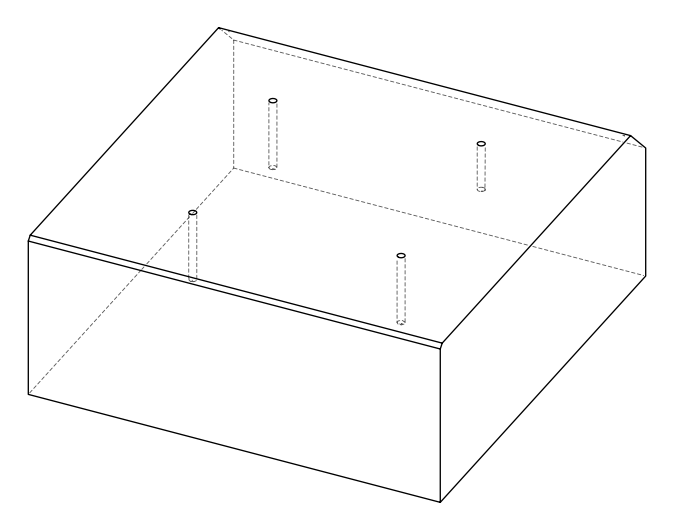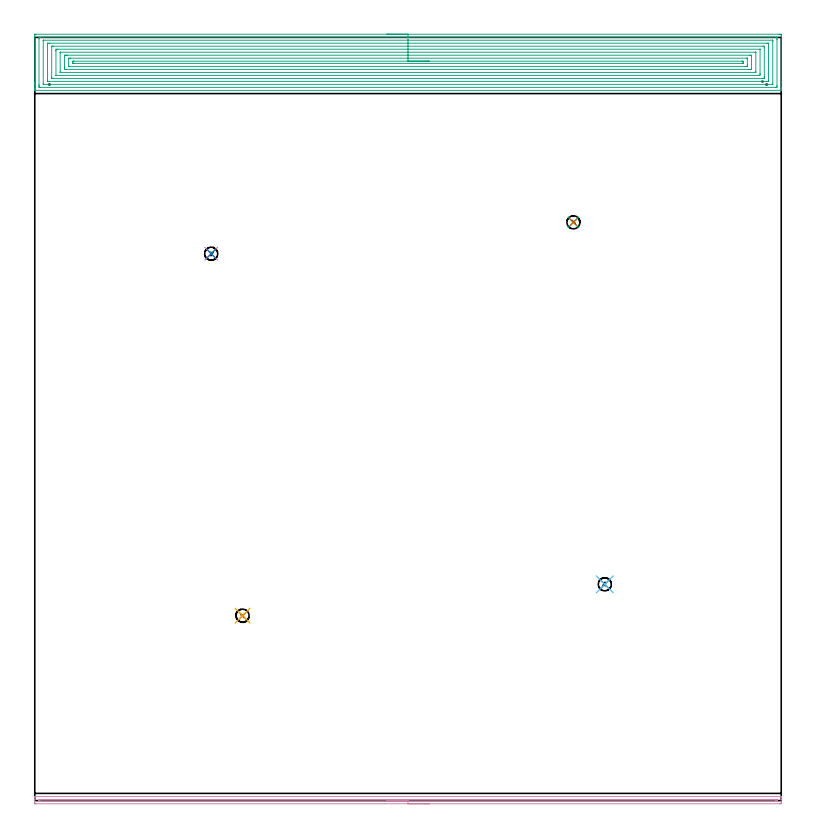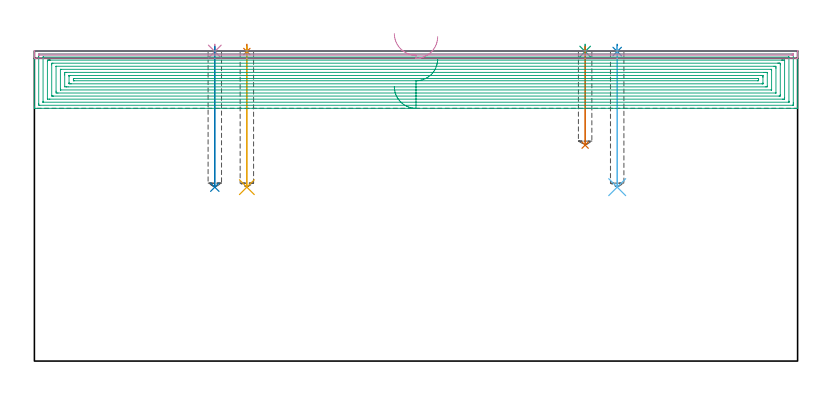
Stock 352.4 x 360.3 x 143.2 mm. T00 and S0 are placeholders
(PLAN: 10 operations, 2 tool changes, 35.4 min)
(1 SPOT_DRILL | STEP1POCKET | NXT0321_9005460120000 | 0.03 min | 2 mm3)
(2 SPOT_DRILL_1 | STEP1POCKET_1 | NXT0321_9005460120000 | 0.03 min | 0 mm3)
(3 SPOT_DRILL_2 | STEP1POCKET_2 | NXT0321_9005460120000 | 0.03 min | 0 mm3)
(4 SPOT_DRILL_3 | STEP1POCKET_3 | NXT0321_9005460120000 | 0.03 min | 0 mm3)
(5 DRILL_BLIND_HOLE_INTO_CENTER | STEP1POCKET | UGT0301_457 | 0.26 min | 1844 mm3)
(6 DRILL_BLIND_HOLE_INTO_CENTER_1 | STEP1POCKET_1 | UGT0301_457 | 0.26 min | 1843 mm3)
(7 DRILL_BLIND_HOLE_INTO_CENTER_2 | STEP1POCKET_2 | UGT0301_457 | 0.18 min | 1263 mm3)
(8 DRILL_BLIND_HOLE_INTO_CENTER_3 | STEP1POCKET_3 | UGT0301_457 | 0.26 min | 1844 mm3)
(9 AREA_MILL | FG_CHAMFER_SURFACE | UGT0205_001 | 28.51 min | 123739 mm3)
(10 AREA_MILL_1 | FG_CHAMFER_SURFACE_1 | UGT0205_001 | 5.78 min | 2037 mm3)
(TOOL NXT0321_9005460120000 | NC Spot Drill, 142deg, 12mm, Carbide, Uncoated | D12 PA142 FL30 Z2)
(TOOL UGT0301_457 | Carbide Drill 6.2 mm | D6.2 PA118 FL63 Z2)
(TOOL UGT0205_001 | Chamfer Mill 20 x 3 x 45 deg. | D20 FL50 Z2)
(OP 1 SPOT_DRILL)
G17 G21 G94 G90
T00 M6
G54
G17 G0 G90 X98.1 Y87.3 S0 M3
G43 Z153.2 H0
G94 G81 G98 Z142.933 F250. R146.2
G80
M5
M2
(OP 2 SPOT_DRILL_1)
G17 G21 G94 G90
T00 M6
G54
G17 G0 G90 X269.1 Y102.1 S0 M3
G43 Z153.2 H0
G94 G81 G98 Z142.933 F250. R146.2
G80
M5
M2
(OP 3 SPOT_DRILL_2)
G17 G21 G94 G90
T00 M6
G54
G17 G0 G90 X254.3 Y273. S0 M3
G43 Z153.2 H0
G94 G81 G98 Z142.933 F250. R146.2
G80
M5
M2
(OP 4 SPOT_DRILL_3)
G17 G21 G94 G90
T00 M6
G54
G17 G0 G90 X83.3 Y258.2 S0 M3
G43 Z153.2 H0
G94 G81 G98 Z142.933 F250. R146.2
G80
M5
M2
(OP 5 DRILL_BLIND_HOLE_INTO_CENTER)
G17 G21 G94 G90
T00 M6
G54
G17 G0 G90 X98.1 Y87.3 S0 M3
G43 Z153.2 H0
G94 G81 G98 Z80.3 F250. R145.2
G80
M5
M2
(OP 6 DRILL_BLIND_HOLE_INTO_CENTER_1)
G17 G21 G94 G90
T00 M6
G54
G17 G0 G90 X269.1 Y102.1 S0 M3
G43 Z153.2 H0
G94 G81 G98 Z80.3 F250. R145.2
G80
M5
M2
(OP 7 DRILL_BLIND_HOLE_INTO_CENTER_2)
G17 G21 G94 G90
T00 M6
G54
G17 G0 G90 X254.3 Y273. S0 M3
G43 Z153.2 H0
G94 G81 G98 Z99.7 F250. R145.2
G80
M5
M2
(OP 8 DRILL_BLIND_HOLE_INTO_CENTER_3)
G17 G21 G94 G90
T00 M6
G54
G17 G0 G90 X83.3 Y258.2 S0 M3
G43 Z153.2 H0
G94 G81 G98 Z80.3 F250. R145.2
G80
M5
M2
(OP 9 AREA_MILL)
G17 G21 G94 G90
T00 M6
G54
G17 G0 G90 X166.2 Y361.8 S1061 M3
G43 Z153.2 H0
Z126.7
G94 G1 X166.238 Z125.828 F250.
X166.352 Z124.964
X166.541 Z124.112
X166.803 Z123.28
X167.137 Z122.474
X167.54 Z121.7
X168.008 Z120.964
X168.54 Z120.272
X169.129 Z119.629
X169.772 Z119.04
X170.464 Z118.508
X171.2 Z118.04
X171.974 Z117.637
X172.78 Z117.303
X173.612 Z117.041
X174.464 Z116.852
X175.328 Z116.738
X176.2 Z116.7
X351.314
X351.779 Y361.799 Z116.701
X352.241 Y361.795 Z116.703
X352.391 Y361.792 Z116.706
X352.4 Y361.34 Z117.157
Y339.019 Z139.476
Y336.642 Z141.853
Y335.956 Z142.543
Y335.658 Z142.842
X352.393 Y335.307 Z143.184
X352.392 Y335.303 Z143.188
X352.226 Y335.3 Z143.2
X0.174
X0.008 Y335.303 Z143.188
X0.007 Y335.307 Z143.184
X0. Y335.657 Z142.842
Y335.956 Z142.544
Y336.642 Z141.853
Y337.867 Z140.63
Y338.406 Z140.088
Y339.019 Z139.476
Y361.071 Z117.427
X0.003 Y361.34 Z117.157
X0.009 Y361.792 Z116.706
X0.159 Y361.795 Z116.703
X0.621 Y361.8 Z116.7
X176.2
Y360.386 Z118.114
X349.992 Y360.385 Z118.115
X350.066
X350.368 Y360.379 Z118.121
X350.39 Y360.281 Z118.219
X350.397 Y360.058 Z118.442
X350.399 Y359.576 Z118.924
X350.4 Y359.173 Z119.327
X350.399 Y337.524 Z140.976
X350.398 Y337.124 Z141.376
X350.39 Y336.727 Z141.773
X349.992 Y336.716 Z141.784
X349.919 Y336.715 Z141.785
X2.408
X2.334
X2.032 Y336.721 Z141.779
X2.01 Y336.819 Z141.681
X2.003 Y337.042 Z141.458
X2.001 Y337.524 Z140.976
X2. Y337.927 Z140.573
X2.001 Y359.576 Z118.924
X2.002 Y359.976 Z118.524
X2.01 Y360.374 Z118.126
X2.408 Y360.384 Z118.116
X2.481 Y360.385 Z118.115
X176.2 Y360.386 Z118.114
Y358.972 Z119.528
X348.205 Y358.971 Z119.529
X348.299 Y358.97 Z119.53
X348.373 Y358.967 Z119.533
X348.388 Y358.965 Z119.535
X348.392 Y358.94 Z119.56
X348.396 Y358.886 Z119.614
X348.399 Y358.694 Z119.806
X348.4 Y358.502 Z119.998
X348.399 Y338.406 Z140.094
X348.398 Y338.216 Z140.284
X348.392 Y338.151 Z140.349
X348.389 Y338.134 Z140.366
X348.38 Y338.133 Z140.367
X348.346 Y338.131 Z140.369
X348.205 Y338.129 Z140.371
X4.195
X4.101 Y338.13 Z140.37
X4.027 Y338.133 Z140.367
X4.012 Y338.135 Z140.365
X4.008 Y338.16 Z140.34
X4.004 Y338.214 Z140.286
X4.001 Y338.406 Z140.094
X4. Y338.598 Z139.902
Y358.694 Z119.806
X4.002 Y358.884 Z119.616
X4.008 Y358.949 Z119.551
X4.011 Y358.965 Z119.535
X4.02 Y358.967 Z119.533
X4.054 Y358.969 Z119.531
X4.195 Y358.971 Z119.529
X176.2 Y358.972 Z119.528
Y357.557 Z120.943
X345.525
X345.783 Y357.556 Z120.944
X346.269 Y357.552 Z120.948
X346.376 Y357.55 Z120.95
X346.39 Y357.364 Z121.136
X346.4 Y356.948 Z121.552
Y356.93 Z121.57
X346.399 Y339.738 Z138.762
X346.397 Y339.63 Z138.87
X346.394 Y339.577 Z138.923
X346.391 Y339.555 Z138.945
X346.371 Y339.55 Z138.95
X346.157 Y339.546 Z138.954
X345.525 Y339.543 Z138.957
X345.267
X6.875
X6.617 Y339.544 Z138.956
X6.131 Y339.548 Z138.952
X6.024 Y339.55 Z138.95
X6.01 Y339.736 Z138.764
X6. Y340.152 Z138.348
X6.001 Y357.362 Z121.138
X6.003 Y357.47 Z121.03
X6.006 Y357.523 Z120.977
X6.009 Y357.545 Z120.955
X6.029 Y357.55 Z120.95
X6.243 Y357.554 Z120.946
X6.875 Y357.557 Z120.943
X7.133
X176.2
Y356.143 Z122.357
X343.834
X344.028 Y356.141 Z122.359
X344.39 Y356.134 Z122.366
X344.393 Y356.048 Z122.452
X344.4 Y355.394 Z123.106
Y341.706 Z136.794
X344.393 Y341.052 Z137.448
X344.39 Y340.977 Z137.523
X344.124 Y340.964 Z137.536
X343.931 Y340.958 Z137.542
X343.834 Y340.957 Z137.543
X343.738
X8.566
X8.372 Y340.96 Z137.54
X8.01 Y340.966 Z137.534
X8.007 Y341.052 Z137.448
X8. Y341.706 Z136.794
X8.001 Y355.819 Z122.681
X8.006 Y356.048 Z122.452
X8.01 Y356.123 Z122.377
X8.276 Y356.136 Z122.364
X8.469 Y356.142 Z122.358
X8.566 Y356.143 Z122.357
X8.662
X176.2
Y354.729 Z123.771
X342.393 Y354.728 Z123.772
X342.397 Y354.727 Z123.773
X342.4 Y354.722 Z123.778
Y343.255 Z135.245
X342.398 Y342.817 Z135.683
X342.393 Y342.38 Z136.12
X341.951 Y342.374 Z136.126
X341.5 Y342.371 Z136.129
X10.007 Y342.372 Z136.128
X10.003 Y342.373 Z136.127
X10. Y342.378 Z136.122
Y353.845 Z124.655
X10.002 Y354.283 Z124.217
X10.007 Y354.72 Z123.78
X10.449 Y354.726 Z123.774
X10.892 Y354.729 Z123.771
X176.2
Y353.315 Z125.185
X340.163 Y353.314 Z125.186
X340.253 Y353.313 Z125.187
X340.352 Y353.308 Z125.192
X340.391 Y353.304 Z125.196
X340.395 Y353.283 Z125.217
X340.398 Y353.258 Z125.242
X340.4 Y353.168 Z125.332
X340.399 Y344.114 Z134.386
X340.396 Y343.958 Z134.542
X340.39 Y343.835 Z134.665
X340.381 Y343.791 Z134.709
X340.364 Y343.79 Z134.71
X340.163 Y343.786 Z134.714
X12.236
X12.147 Y343.787 Z134.713
X12.048 Y343.792 Z134.708
X12.009 Y343.796 Z134.704
X12.005 Y343.817 Z134.683
X12.002 Y343.842 Z134.658
X12. Y343.932 Z134.568
X12.001 Y352.986 Z125.514
X12.004 Y353.142 Z125.358
X12.01 Y353.266 Z125.234
X12.019 Y353.309 Z125.191
X12.036 Y353.31 Z125.19
X12.236 Y353.314 Z125.186
X176.2 Y353.315 Z125.185
Y351.9 Z126.6
X337.483
X338.113 Y351.898 Z126.602
X338.376 Y351.893 Z126.607
X338.398 Y351.637 Z126.863
X338.4 Y351.614 Z126.886
X338.399 Y345.441 Z133.059
X338.376 Y345.207 Z133.293
X337.748 Y345.201 Z133.299
X337.483 Y345.2 Z133.3
X336.856
X14.917
X14.287 Y345.203 Z133.297
X14.024 Y345.207 Z133.293
X14.01 Y345.463 Z133.037
X14. Y346.368 Z132.132
X14.001 Y351.66 Z126.84
X14.024 Y351.893 Z126.607
X14.652 Y351.899 Z126.601
X14.917 Y351.9 Z126.6
X15.544
X176.2
Y350.486 Z128.014
X335.968
X336.363 Y350.484 Z128.016
X336.385 Y350.482 Z128.018
X336.39 Y350.48 Z128.02
X336.394 Y350.471 Z128.029
X336.398 Y350.412 Z128.088
X336.399 Y350.295 Z128.205
X336.4 Y350.06 Z128.44
Y347.414 Z131.086
X336.399 Y347.227 Z131.273
X336.397 Y346.879 Z131.621
X336.393 Y346.706 Z131.794
X336.39 Y346.625 Z131.875
X336.31 Y346.62 Z131.88
X335.696 Y346.616 Z131.884
X335.423 Y346.614 Z131.886
X16.432
X16.037 Y346.616 Z131.884
X16.015 Y346.618 Z131.882
X16.01 Y346.62 Z131.88
X16.006 Y346.629 Z131.871
X16.002 Y346.688 Z131.812
X16.001 Y346.805 Z131.695
X16. Y347.04 Z131.46
Y349.873 Z128.627
X16.003 Y350.221 Z128.279
X16.007 Y350.394 Z128.106
X16.01 Y350.475 Z128.025
X16.09 Y350.48 Z128.02
X16.704 Y350.484 Z128.016
X16.977 Y350.486 Z128.014
X176.2
Y349.072 Z129.428
X333.909
X333.991 Y349.07 Z129.43
X334.154 Y349.065 Z129.435
X334.39 Y349.054 Z129.446
X334.392 Y348.991 Z129.509
X334.398 Y348.508 Z129.992
X334.396 Y348.109 Z130.391
X334.393 Y348.049 Z130.451
X334.391 Y348.04 Z130.46
X334.345 Y348.035 Z130.465
X334.237 Y348.031 Z130.469
X334.073 Y348.029 Z130.471
X333.991 Y348.028 Z130.472
X18.491
X18.409 Y348.03 Z130.47
X18.246 Y348.035 Z130.465
X18.01 Y348.046 Z130.454
X18.008 Y348.109 Z130.391
X18.002 Y348.592 Z129.908
X18.004 Y348.991 Z129.509
X18.007 Y349.051 Z129.449
X18.009 Y349.061 Z129.439
X18.055 Y349.065 Z129.435
X18.163 Y349.069 Z129.431
X18.327 Y349.071 Z129.429
X18.409 Y349.072 Z129.428
X176.2
X177.072 Z129.466
X177.936 Z129.58
X178.788 Z129.769
X179.62 Z130.031
X180.426 Z130.365
X181.2 Z130.768
X181.936 Z131.236
X182.628 Z131.768
X183.271 Z132.357
X183.86 Z133.
X184.392 Z133.692
X184.86 Z134.428
X185.263 Z135.202
X185.597 Z136.008
X185.859 Z136.84
X186.048 Z137.691
X186.162 Z138.556
X186.2 Z139.428
G0 Z153.2
M5
M2
(OP 10 AREA_MILL_1)
G17 G21 G94 G90
T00 M6
G54
G17 G0 G90 X186.2 Y-1.5 S1061 M3
G43 Z153.2 H0
Z149.8
G94 G1 X186.162 Z148.928 F250.
X186.048 Z148.063
X185.859 Z147.212
X185.597 Z146.38
X185.263 Z145.574
X184.86 Z144.8
X184.392 Z144.064
X183.86 Z143.372
X183.271 Z142.729
X182.628 Z142.14
X181.936 Z141.608
X181.2 Z141.14
X180.426 Z140.737
X179.62 Z140.403
X178.788 Z140.141
X177.936 Z139.952
X177.072 Z139.838
X176.2 Z139.8
X0.621
X0.232 Y-1.497
X0.01 Y-1.491 Z139.804
X0. Y-1.115 Z140.179
Y-0.579 Z140.717
Y-0.238 Z141.058
Y0.297 Z141.593
Y0.638 Z141.933
Y1.321 Z142.62
Y1.6 Z142.9
X0.002 Y1.752 Z143.044
X0.01 Y1.898 Z143.188
X0.174 Y1.9 Z143.2
X352.226
X352.39 Y1.898 Z143.188
X352.398 Y1.752 Z143.044
X352.4 Y1.6 Z142.9
Y1.32 Z142.62
Y0.638 Z141.933
Y-0.579 Z140.717
X352.396 Y-1.115 Z140.179
X352.39 Y-1.491 Z139.804
X352.168 Y-1.497 Z139.8
X351.779 Y-1.5
X176.2
Y-0.086 Z141.214
X2.408
X2.251 Y-0.085 Z141.215
X2.053 Y-0.081 Z141.219
X2.011 Y-0.079 Z141.221
X2.006 Y-0.051 Z141.249
X2.003 Y-0.019 Z141.281
X2.002 Y0.159 Z141.459
X2.013 Y0.479 Z141.779
X2.336 Y0.484 Z141.784
X2.408 Y0.485 Z141.785
X349.992 Y0.486 Z141.786
X350.149 Y0.485 Z141.785
X350.347 Y0.481 Z141.781
X350.389 Y0.479 Z141.779
X350.394 Y0.451 Z141.751
X350.397 Y0.419 Z141.719
X350.399 Y0.239 Z141.539
X350.395 Y0. Z141.3
X350.39 Y-0.065 Z141.235
X350.385 Y-0.079 Z141.221
X350.356 Y-0.082 Z141.218
X350.284 Y-0.084 Z141.216
X349.992 Y-0.086 Z141.214
X349.837
X176.2
X175.328 Z141.252
X174.464 Z141.366
X173.612 Z141.555
X172.78 Z141.817
X171.974 Z142.151
X171.2 Z142.554
X170.464 Z143.023
X169.772 Z143.554
X169.129 Z144.143
X168.54 Z144.786
X168.008 Z145.478
X167.54 Z146.214
X167.137 Z146.988
X166.803 Z147.794
X166.541 Z148.626
X166.352 Z149.478
X166.238 Z150.343
X166.2 Z151.214
G0 Z153.2
M5
M2
